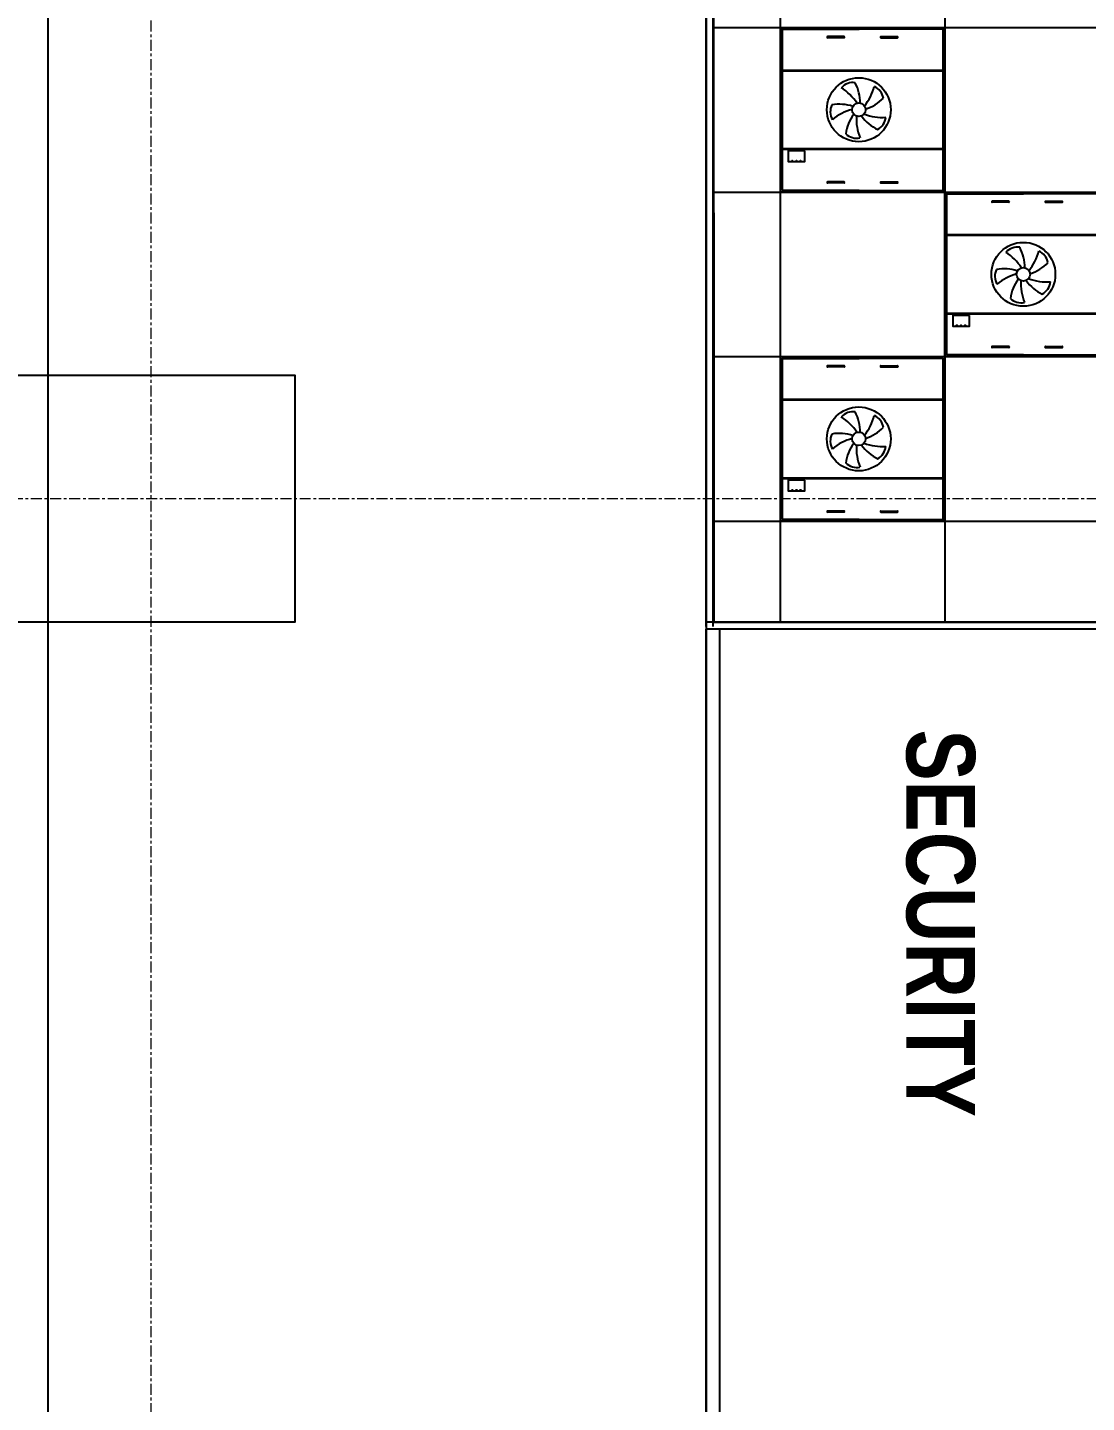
# Model space of a CAD drawing. Extents: x -15449 to 597104, y -1239737 to 53667.
# Drawn here: x 459514 to 467237, y -139125 to -129099 of the extents above; entities that cross this region are included whole.
import ezdxf

# ---------------------------------------------------------------- set-up
doc = ezdxf.new("R2010")
doc.units = 0
doc.header["$LTSCALE"] = 8
doc.linetypes.add('IDA - Grid Line', pattern=[3500, 2000, -500, 500, -500])
doc.layers.get('0').update_dxf_attribs({"color": 1, "linetype": 'CONTINUOUS'})
for name, color, linetype in [('000_CTCI_CSA', 7, 'CONTINUOUS'), ('AC-DD', 3, 'CONTINUOUS'), ('Ceiling FL+3000', 6, 'CONTINUOUS')]:
    doc.layers.add(name, color=color, linetype=linetype)
doc.layers.add('A-_ANOTGRID_E', color=7, linetype='CONTINUOUS', lineweight=9)
doc.layers.add('Block - Cargo Lift_dwg', color=7, linetype='CONTINUOUS', lineweight=9, true_color=0x767676)
doc.styles.add('Site Area', font='arial.ttf', dxfattribs={"width": 0.8})

# ---------------------------------------------------------------- blocks, each defined once
blk = doc.blocks.new('column grid')
at = {"color": 252, "elevation": 0}
blk.add_lwpolyline([(-60454.4, -82338.8), (-58354.4, -82338.8), (-58354.4, -84138.8), (-60454.4, -84138.8)], close=True, dxfattribs=at)
at = {"layer": 'A-_ANOTGRID_E', "color": 8, "linetype": 'IDA - Grid Line', "ltscale": 0.005, "true_color": 0x808080}
for p, q in [((-59404.4, 9427, 0), (-59404.4, -120414.2, 0)), ((29680.4, -83238.8, 0), (-104784.6, -83238.8, 0))]:
    blk.add_line(p, q, dxfattribs=at)
blk = doc.blocks.new('CTCI_Building Footprint and Grid')
at = {"layer": '000_CTCI_CSA', "color": 8}
blk.add_line((1927496, -969972, 0), (1927496, -936372, 0), dxfattribs=at)
at = {"color": 252}
blk.add_blockref('column grid', (1987651, -866033, 0), dxfattribs=at)
blk = doc.blocks.new('FFU-2000')
at = {"layer": 'AC-DD', "color": 6}
for p, q in [((0, 1175), (562, 1175)), ((0, 0), (0, 1175)), ((454, 1121), (333, 1121)), ((454, 1113), (333, 1113)), ((721, 1121), (842, 1121)), ((721, 1113), (842, 1113)), ((1175, 875), (0, 875)), ((1175, 870), (0, 870)), ((0, 305), (1175, 305)), ((0, 300), (1175, 300)), ((562, 0), (0, 0)), ((454, 62), (333, 62)), ((454, 54), (333, 54)), ((721, 62), (842, 62)), ((721, 54), (842, 54))]:
    blk.add_line(p, q, dxfattribs=at)
for points in [[(-12, 1188), (1188, 1188), (1188, -12), (-12, -12)], [(0, 0), (1175, 0), (1175, 1175), (0, 1175)], [(167, 288), (45, 288), (45, 210), (167, 210)]]:
    blk.add_lwpolyline(points, close=True, dxfattribs=at)
for centre, radius in [((560, 588), 233), ((560, 588), 49.2), ((75, 214), 2.87), ((105, 214), 2.87), ((135, 214), 2.87)]:
    blk.add_circle(centre, radius, dxfattribs=at)
for centre, radius, start, end in [((333, 1117), 3.92, 90, 270), ((454, 1117), 3.92, 270, 90), ((721, 1117), 3.92, 90, 270), ((842, 1117), 3.92, 270, 90), ((518, 671), 115, 82.0706, 137.7056), ((234, 432), 373, 32.9499, 57.9361), ((255, 637), 315, 359.6702, 27.9682), ((311, 849), 373, 320.9499, 345.9361), ((626, 653), 115, 10.0706, 65.7056), ((467, 573), 115, 154.0706, 209.7056), ((418, 313), 315, 71.6702, 99.9682), ((513, 892), 315, 287.6702, 315.9682), ((607, 230), 373, 104.9499, 129.9361), ((777, 368), 315, 143.6702, 171.9682), ((915, 522), 373, 176.9499, 201.9361), ((836, 726), 315, 215.6702, 243.9682), ((732, 905), 373, 248.9499, 273.9361), ((643, 545), 115, 298.0706, 353.7056), ((545, 495), 115, 226.0706, 281.7056), ((333, 58), 3.92, 90, 270), ((454, 58), 3.92, 270, 90), ((721, 58), 3.92, 90, 270), ((842, 58), 3.92, 270, 90)]:
    blk.add_arc(centre, radius, start, end, dxfattribs=at)

msp = doc.modelspace()

# ---------------------------------------------------------------- linework, layer by layer
at = {"layer": '000_CTCI_CSA', "color": 252, "ltscale": 0.1, "elevation": 0}
msp.add_lwpolyline([(449164.1147, -97435.2307), (459364.1147, -97435.2307), (459364.1147, -109434.7793), (464463.6678, -109434.7793), (464463.6678, -136485.2703), (464463.8694, -136485.3036), (464463.8694, -140484.956), (459663.6686, -140485.2703), (459663.6698, -119634.7793), (459664.675, -119499.0799), (456363.6701, -116649.796), (456363.6701, -102245.5674), (449164.1124, -102245.5641), (449163.8996, -97435.2307)], dxfattribs=at)
at = {"layer": 'Block - Cargo Lift_dwg', "lineweight": -3}
for p, q in [((464463.6667, -133466.7371, 0), (464463.6667, -121435.4167, 0)), ((464513.6667, -133466.7371, 0), (464513.6667, -121435.4167, 0)), ((467994.1646, -133435.3074, 0), (464463.6667, -133435.3995, 0)), ((467994.1659, -133485.3074, 0), (464463.668, -133485.3995, 0)), ((464463.6713, -140535.2624, 0), (464463.668, -133485.3638, 0)), ((464563.6713, -140535.2623, 0), (464563.668, -133485.3638, 0))]:
    msp.add_line(p, q, dxfattribs=at)
at = {"layer": 'Block - Cargo Lift_dwg', "color": 252, "ltscale": 0.1, "elevation": 0}
msp.add_lwpolyline([(479764.1147, -134885.4988), (473463.6678, -134885.4988), (473463.67, -140485.2981), (464463.67, -140485.2981), (464463.6678, -121435.4167), (479764.1147, -121435.4167), (479764.1147, -134885.4988)], dxfattribs=at)
at = {"layer": 'Block - Cargo Lift_dwg', "elevation": 0}
msp.add_lwpolyline([(467513.817, -140385.1853), (467513.5837, -140385.1854), (467513.8404, -140435.307), (473463.6699, -140435.3047), (473463.6699, -133985.4987), (479713.53, -133985.4987), (479713.8371, -121485.4155), (464513.6667, -121485.4182), (464519.1323, -133435.3981), (467513.5804, -133435.2868), (467513.817, -140385.1853)], dxfattribs=at)
at = {"layer": 'Block - Cargo Lift_dwg', "color": 252, "elevation": 0}
msp.add_lwpolyline([(467513.5816, -133435.3112), (467513.8422, -140484.9016), (464463.9273, -140484.9899), (464463.6667, -133435.3995)], close=True, dxfattribs=at)
at = {"layer": 'Ceiling FL+3000'}
for p, q in [((465003.6598, -121485.4181, 0), (465003.6598, -133435.3801, 0)), ((466203.6598, -121485.4179, 0), (466203.6598, -133435.3355, 0)), ((464517.1489, -129098.9972, 0), (479713.65, -129098.9972, 0)), ((464517.6978, -130298.9972, 0), (479713.6206, -130298.9972, 0)), ((464518.2466, -131498.9972, 0), (479713.5911, -131498.9972, 0)), ((464518.7955, -132698.9972, 0), (479713.5616, -132698.9972, 0))]:
    msp.add_line(p, q, dxfattribs=at)
at = {"layer": 'Ceiling FL+3000', "lineweight": -3, "elevation": 0}
msp.add_lwpolyline([(467513.817, -140385.1853), (467513.5837, -140385.1854), (467513.8404, -140435.307), (473463.6699, -140435.3047), (473463.6699, -133985.4987), (479713.53, -133985.4987), (479713.8371, -121485.4155), (464513.6667, -121485.4182), (464519.1323, -133435.3981), (467513.5804, -133435.2868), (467513.817, -140385.1853)], dxfattribs=at)

# ---------------------------------------------------------------- block references
at = {"layer": '000_CTCI_CSA', "color": 2}
msp.add_blockref('CTCI_Building Footprint and Grid', (-1467832.5298, 816737), dxfattribs=at)
at = {"layer": 'AC-DD'}
for p in [(465016.1598, -130286.4972, 0), (466216.1598, -131486.4972, 0), (465016.1598, -132686.4972, 0)]:
    msp.add_blockref('FFU-2000', p, dxfattribs=at)

# ---------------------------------------------------------------- texts
at = {"layer": 'Block - Cargo Lift_dwg', "color": 252, "insert": (466423.8818, -134217.7355, 0), "char_height": 500, "attachment_point": 1, "rotation": 270, "style": 'Site Area'}
msp.add_mtext_dynamic_manual_height_columns('{\\fArial|b1|i0|c0|p34;SECURITY}', width=3027.311787, gutter_width=24254.764, heights=[0], dxfattribs=at)

doc.saveas('drawing.dxf')
